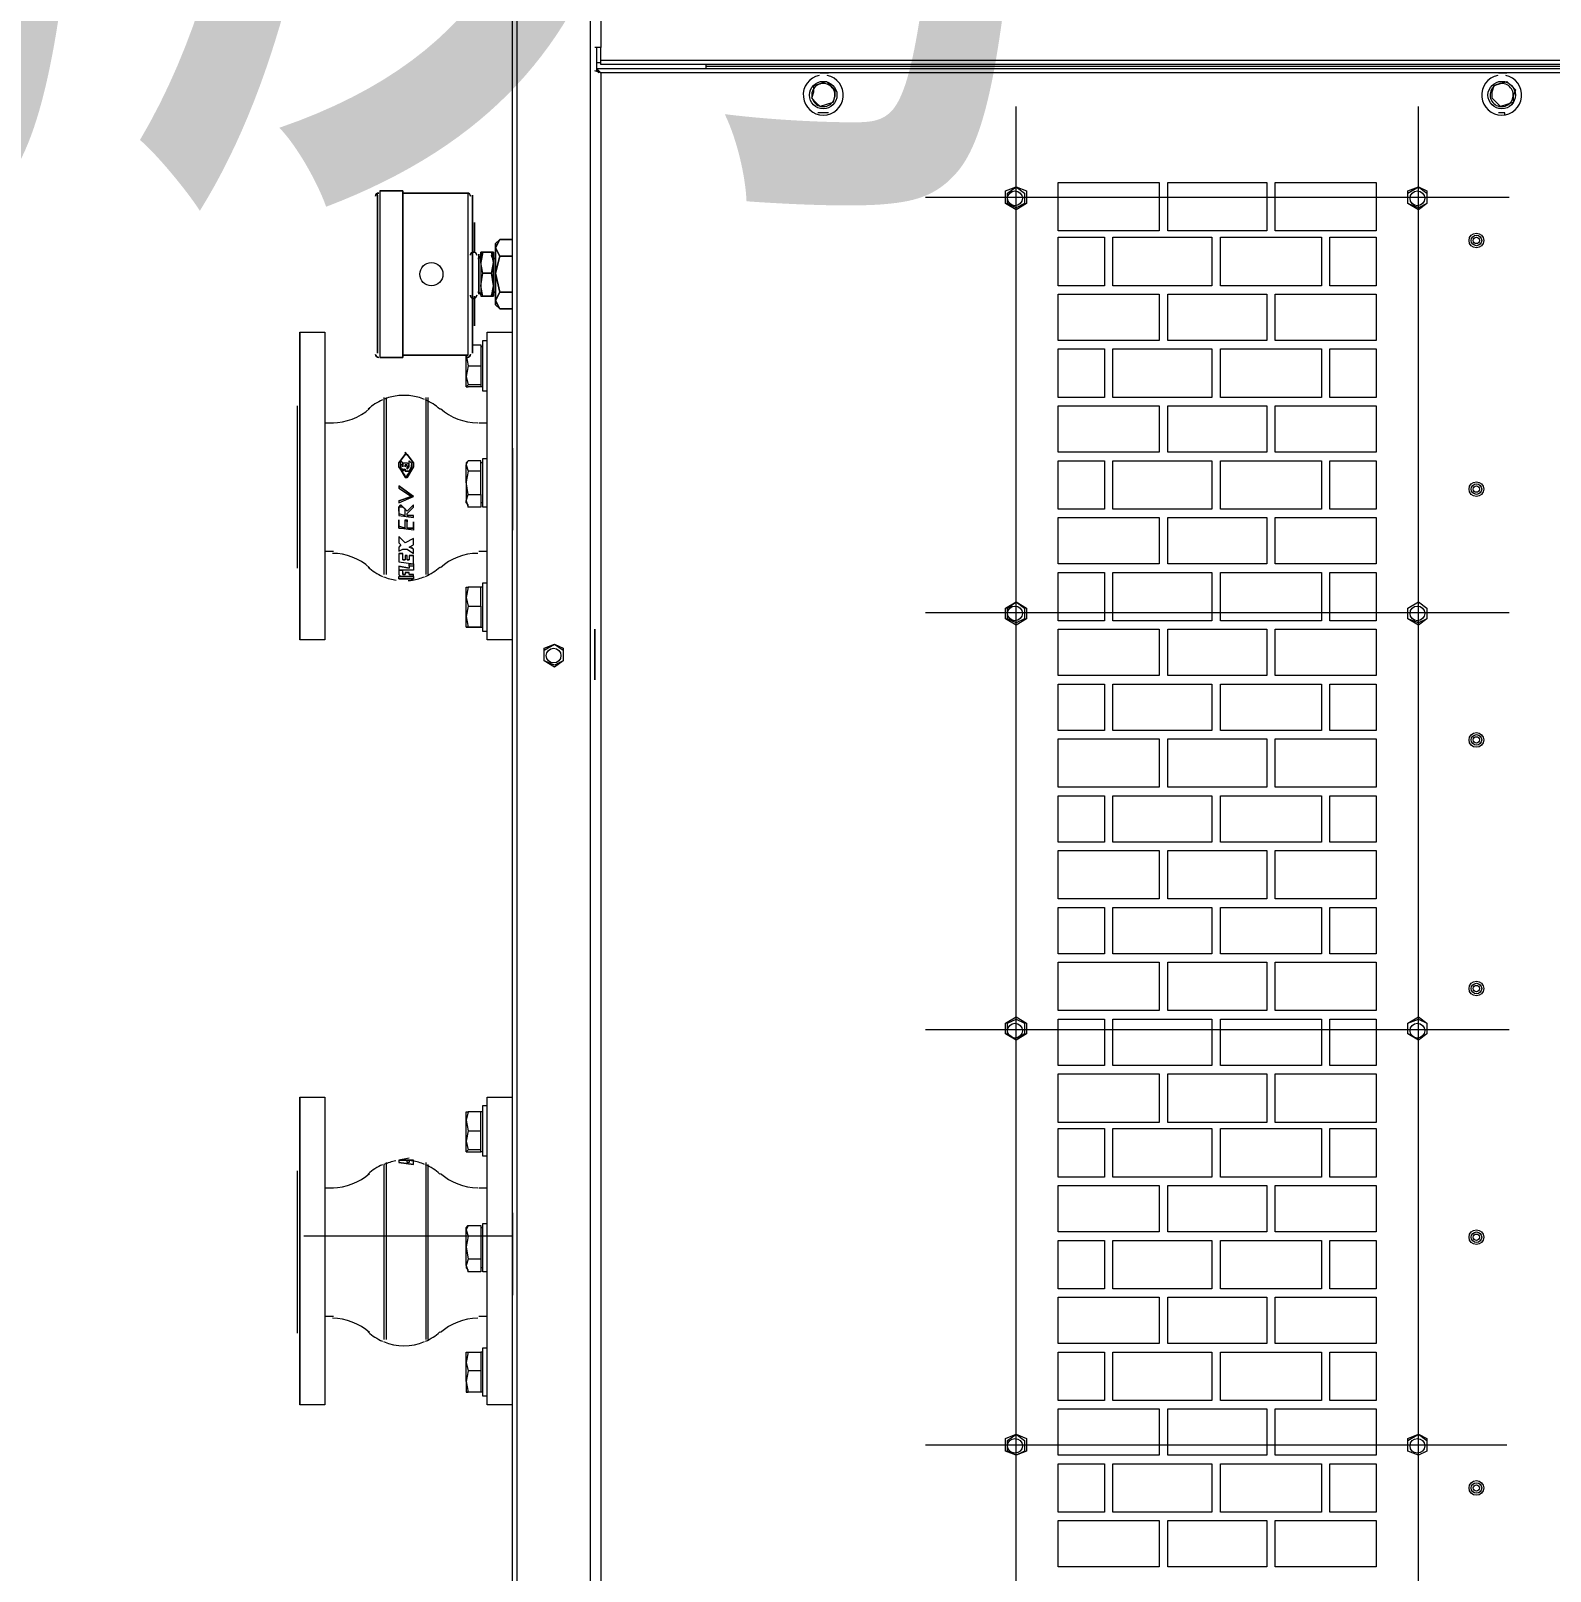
# Model space of a CAD drawing. Extents: x -3450 to 27857, y -1288 to 11880.
# Drawn here: x 25641 to 25732.4, y 801.9 to 894.5 of the extents above; entities that cross this region are included whole.
import ezdxf

# ---------------------------------------------------------------- set-up
doc = ezdxf.new("R2010")
doc.units = 0
doc.layers.add('188K-SM-03-F20-MECH-EQ-Y2257103$0$M-EQPM-AD', color=5, linetype='Continuous')
doc.layers.add('X-S-FAB-L20$0$1_l20平面圖_1_A-ZONE', color=8, linetype='Continuous')
doc.styles.add('X-S-FAB-L20$0$Standard', font='', dxfattribs={"width": 0.8})
doc.styles.get('X-S-FAB-L20$0$Standard').set_extended_font_data('Microsoft JhengHei')

# ---------------------------------------------------------------- blocks, each defined once
blk = doc.blocks.new('X-S-FAB-L20')
at = {"layer": 'X-S-FAB-L20$0$1_l20平面圖_1_A-ZONE', "color": 59, "linetype": 'Continuous', "lineweight": 0, "insert": (25579.642, 950.622), "char_height": 60, "attachment_point": 2, "style": 'X-S-FAB-L20$0$Standard'}
blk.add_mtext('\\A1;{\\pqc;\\pt0;\\fMicrosoft JhengHei|b0|i0|c136|p34;空調機房}', dxfattribs=at)
blk = doc.blocks.new('188K-SM-03-F20-MECH-EQ-Y2257103$0$A$C9ea2c5c3')
at = {"lineweight": 13}
for points in [[(1231.84, 1703.67), (1231.84, 50.67), (1231.84, 48.13), (1230.58, 48.13), (1231.84, 50.67), (1231.84, 46.87), (1229.31, 46.87), (1184.98, 46.87), (1182.44, 48.13), (1182.44, 50.67), (1181.18, 50.67), (1178.64, 50.67), (1178.64, 46.87), (1181.18, 48.13)], [(1229.31, 46.87), (1229.31, 1706.2)], [(1184.98, 1665.67), (1184.98, 88.67)], [(687.18, 1556.73), (687.18, 291.33)], [(929.11, 1556.73), (929.11, 300.2)], [(687.18, 1056.4), (687.18, 947.47)], [(929.11, 1056.4), (929.11, 947.47)], [(880.98, 1001.93), (633.98, 1001.93)], [(983.58, 1001.93), (874.64, 1001.93)], [(1231.84, 977.87), (1247.04, 977.87), (1247.04, 792.93), (1231.84, 792.93)], [(1247.04, 972.8), (1249.58, 972.8), (1249.58, 943.67), (1247.04, 943.67)], [(1359.78, 977.87), (1359.78, 977.87)], [(1249.58, 970.27), (1250.84, 970.27), (1258.44, 970.27)], [(1250.84, 970.27), (1258.44, 970.27)], [(1250.84, 963.93), (1250.84, 970.27)], [(1250.84, 970.27), (1250.84, 970.27)], [(1250.84, 957.6), (1250.84, 963.93)], [(1259.71, 963.93), (1258.44, 970.27)], [(1258.44, 970.27), (1259.71, 970.27)], [(1259.71, 970.27), (1258.44, 970.27)], [(1259.71, 963.93), (1259.71, 970.27)], [(1259.71, 970.27), (1259.71, 970.27)], [(1259.71, 970.27), (1259.71, 970.27)], [(1250.84, 957.6), (1258.44, 957.6)], [(1258.44, 946.2), (1250.84, 946.2), (1250.84, 952.53), (1250.84, 957.6)], [(1249.58, 946.2), (1250.84, 946.2)], [(1259.71, 946.2), (1259.71, 946.2)], [(1282.51, 938.6), (1282.51, 833.47)], [(1283.78, 938.6), (1283.78, 832.2)], [(1283.78, 938.6), (1283.78, 938.6)], [(1307.84, 832.2), (1307.84, 938.6)], [(1307.84, 938.6), (1307.84, 938.6)], [(1359.78, 936.07), (1359.78, 936.07)], [(1359.78, 934.8), (1359.78, 934.8)], [(1359.78, 934.8), (1359.78, 934.8)], [(1361.04, 934.8), (1361.04, 837.27)], [(1252.11, 924.67), (1247.04, 924.67)], [(1344.58, 924.67), (1339.51, 924.67)], [(1231.84, 862.6), (1231.84, 912)], [(1231.84, 912), (1231.84, 912)], [(1247.04, 898.07), (1249.58, 898.07), (1249.58, 868.93), (1247.04, 868.93)], [(1249.58, 895.53), (1250.84, 895.53)], [(1250.84, 890.47), (1250.84, 894.27), (1250.84, 898.07), (1258.44, 898.07)], [(1250.84, 876.53), (1250.84, 882.87), (1250.84, 890.47), (1258.44, 890.47)], [(1259.71, 894.27), (1258.44, 898.07)], [(1258.44, 898.07), (1258.44, 896.8)], [(1259.71, 895.53), (1258.44, 896.8)], [(1259.71, 894.27), (1259.71, 895.53)], [(1231.84, 876.53), (1357.24, 876.53)], [(1249.58, 871.47), (1250.84, 871.47)], [(1258.44, 870.2), (1250.84, 870.2), (1250.84, 872.73), (1250.84, 876.53), (1258.44, 876.53)], [(1231.84, 862.6), (1231.84, 862.6)], [(1252.11, 847.4), (1247.04, 847.4)], [(1344.58, 847.4), (1339.51, 847.4)], [(1283.78, 833.47), (1283.78, 833.47)], [(1291.38, 833.47), (1291.38, 830.93), (1300.24, 830.93), (1300.24, 832.2), (1291.38, 833.47), (1300.24, 832.2)], [(1291.38, 833.47), (1291.38, 833.47)], [(1307.84, 833.47), (1307.84, 833.47)], [(1359.78, 837.27), (1359.78, 837.27)], [(1359.78, 837.27), (1359.78, 837.27)], [(1359.78, 836), (1359.78, 836)], [(1247.04, 828.4), (1249.58, 828.4), (1249.58, 798), (1247.04, 798)], [(1249.58, 825.87), (1250.84, 825.87)], [(1259.71, 825.87), (1258.44, 825.87), (1250.84, 825.87), (1250.84, 824.6), (1250.84, 819.53), (1250.84, 813.2)], [(1250.84, 825.87), (1250.84, 825.87)], [(1250.84, 824.6), (1258.44, 824.6)], [(1259.71, 825.87), (1259.71, 825.87)], [(1259.71, 825.87), (1259.71, 825.87)], [(1293.91, 829.67), (1300.24, 830.93), (1297.71, 830.93), (1293.91, 830.93), (1291.38, 830.93)], [(1291.38, 830.93), (1291.38, 830.93)], [(1291.38, 830.93), (1291.38, 830.93)], [(1293.91, 830.93), (1293.91, 832.2), (1295.18, 832.2), (1295.18, 830.93), (1296.44, 830.93), (1297.71, 830.93)], [(1293.91, 829.67), (1293.91, 829.67)], [(1293.91, 829.67), (1293.91, 829.67)], [(1296.44, 830.93), (1296.44, 830.93)], [(1297.71, 830.93), (1297.71, 830.93)], [(1300.24, 832.2), (1300.24, 832.2)], [(1300.24, 830.93), (1300.24, 830.93)], [(687.18, 806.87), (687.18, 696.67)], [(929.11, 806.87), (929.11, 696.67)], [(1258.44, 813.2), (1250.84, 813.2), (1250.84, 806.87), (1250.84, 801.8), (1258.44, 801.8)], [(1249.58, 801.8), (1250.84, 801.8)], [(1259.71, 801.8), (1259.71, 801.8)], [(1359.78, 792.93), (1359.78, 792.93)], [(882.24, 752.4), (632.71, 752.4)], [(983.58, 752.4), (873.38, 752.4)], [(687.18, 557.33), (687.18, 447.13)], [(929.11, 557.33), (929.11, 447.13)], [(1182.44, 542.13), (1182.44, 542.13)], [(1182.44, 511.73), (1182.44, 511.73)], [(1231.84, 518.07), (1247.04, 518.07), (1247.04, 333.13), (1231.84, 333.13)], [(1247.04, 513), (1249.58, 513), (1249.58, 483.87), (1247.04, 483.87)], [(1250.84, 497.8), (1250.84, 504.13), (1250.84, 510.47), (1249.58, 510.47)], [(1259.71, 510.47), (1258.44, 510.47), (1250.84, 510.47), (1258.44, 510.47)], [(1250.84, 510.47), (1250.84, 510.47)], [(1250.84, 510.47), (1250.84, 510.47)], [(1259.71, 510.47), (1259.71, 510.47)], [(1259.71, 510.47), (1259.71, 510.47)], [(1359.78, 518.07), (1359.78, 518.07)], [(878.44, 501.6), (632.71, 501.6)], [(983.58, 501.6), (873.38, 501.6)], [(1258.44, 497.8), (1250.84, 497.8), (1250.84, 492.73), (1250.84, 486.4), (1258.44, 486.4)], [(1249.58, 486.4), (1250.84, 486.4)], [(1259.71, 486.4), (1259.71, 486.4)], [(1282.51, 478.8), (1282.51, 372.4)], [(1283.78, 478.8), (1283.78, 372.4)], [(1283.78, 478.8), (1283.78, 478.8)], [(1291.38, 480.07), (1291.38, 481.33), (1293.91, 481.33), (1291.38, 481.33), (1293.91, 481.33), (1291.38, 481.33), (1295.18, 481.33), (1298.98, 481.33), (1300.24, 481.33), (1300.24, 480.07)], [(1291.38, 481.33), (1291.38, 481.33)], [(1291.38, 481.33), (1291.38, 481.33)], [(1291.38, 481.33), (1291.38, 481.33)], [(1291.38, 481.33), (1291.38, 481.33)], [(1291.38, 473.73), (1291.38, 476.27), (1300.24, 476.27), (1300.24, 478.8), (1298.98, 480.07), (1291.38, 480.07), (1300.24, 480.07), (1291.38, 480.07), (1291.38, 478.8), (1293.91, 478.8), (1291.38, 478.8)], [(1291.38, 480.07), (1291.38, 480.07)], [(1291.38, 478.8), (1291.38, 478.8)], [(1300.24, 466.13), (1300.24, 471.2), (1291.38, 472.47), (1291.38, 473.73), (1293.91, 473.73), (1293.91, 475), (1300.24, 473.73), (1293.91, 475)], [(1293.91, 473.73), (1293.91, 472.47), (1291.38, 472.47), (1291.38, 467.4), (1293.91, 467.4), (1291.38, 467.4)], [(1293.91, 481.33), (1293.91, 481.33)], [(1293.91, 481.33), (1293.91, 481.33)], [(1300.24, 481.33), (1293.91, 481.33)], [(1293.91, 481.33), (1293.91, 481.33)], [(1293.91, 478.8), (1293.91, 477.53), (1296.44, 477.53), (1296.44, 478.8), (1297.71, 478.8), (1296.44, 478.8)], [(1296.44, 477.53), (1293.91, 477.53)], [(1293.91, 477.53), (1293.91, 477.53)], [(1296.44, 481.33), (1296.44, 481.33)], [(1296.44, 481.33), (1296.44, 481.33)], [(1297.71, 481.33), (1296.44, 481.33)], [(1296.44, 477.53), (1296.44, 477.53)], [(1297.71, 481.33), (1297.71, 481.33)], [(1297.71, 481.33), (1297.71, 481.33)], [(1297.71, 477.53), (1297.71, 478.8), (1297.71, 476.27), (1300.24, 476.27), (1297.71, 476.27)], [(1297.71, 478.8), (1297.71, 478.8)], [(1297.71, 478.8), (1297.71, 478.8)], [(1297.71, 476.27), (1297.71, 476.27)], [(1300.24, 481.33), (1300.24, 481.33)], [(1300.24, 481.33), (1300.24, 481.33)], [(1300.24, 480.07), (1300.24, 480.07)], [(1300.24, 478.8), (1300.24, 478.8)], [(1300.24, 478.8), (1300.24, 478.8)], [(1300.24, 476.27), (1300.24, 476.27)], [(1300.24, 473.73), (1300.24, 476.27)], [(1300.24, 473.73), (1300.24, 473.73)], [(1307.84, 372.4), (1307.84, 478.8)], [(1307.84, 478.8), (1307.84, 478.8)], [(1309.11, 372.4), (1309.11, 478.8)], [(1359.78, 476.27), (1359.78, 476.27)], [(1359.78, 475), (1359.78, 475)], [(1359.78, 475), (1359.78, 475)], [(1361.04, 475), (1361.04, 377.47)], [(1252.11, 464.87), (1247.04, 464.87)], [(1291.38, 467.4), (1291.38, 467.4)], [(1291.38, 463.6), (1292.64, 462.33)], [(1291.38, 463.6), (1291.38, 463.6)], [(1293.91, 467.4), (1293.91, 469.93), (1295.18, 469.93), (1295.18, 467.4), (1296.44, 467.4), (1295.18, 467.4)], [(1295.18, 469.93), (1293.91, 469.93)], [(1293.91, 467.4), (1293.91, 467.4)], [(1295.18, 467.4), (1295.18, 467.4)], [(1296.44, 467.4), (1296.44, 469.93), (1297.71, 469.93), (1297.71, 466.13), (1300.24, 466.13), (1297.71, 466.13)], [(1297.71, 469.93), (1296.44, 469.93)], [(1296.44, 467.4), (1296.44, 467.4)], [(1297.71, 466.13), (1297.71, 466.13)], [(1300.24, 466.13), (1300.24, 466.13)], [(1344.58, 464.87), (1339.51, 464.87)], [(1291.38, 457.27), (1296.44, 459.8), (1300.24, 456)], [(1291.38, 457.27), (1291.38, 457.27)], [(1296.44, 459.8), (1296.44, 459.8)], [(1298.98, 461.07), (1300.24, 462.33)], [(1300.24, 462.33), (1300.24, 462.33)], [(1300.24, 456), (1300.24, 456)], [(1231.84, 452.2), (1231.84, 452.2)], [(1291.38, 450.93), (1291.38, 447.13), (1291.38, 452.2), (1300.24, 450.93), (1300.24, 445.87), (1300.24, 450.93), (1296.44, 450.93), (1300.24, 449.67)], [(1295.18, 450.93), (1291.38, 450.93), (1295.18, 450.93), (1295.18, 447.13)], [(1291.38, 447.13), (1291.38, 447.13)], [(1291.38, 447.13), (1291.38, 447.13)], [(1291.38, 447.13), (1291.38, 447.13)], [(1296.44, 450.93), (1296.44, 445.87), (1295.18, 445.87), (1295.18, 447.13), (1296.44, 445.87)], [(1296.44, 445.87), (1296.44, 445.87)], [(1300.24, 445.87), (1300.24, 445.87)], [(1300.24, 445.87), (1300.24, 445.87)], [(1300.24, 445.87), (1300.24, 445.87)], [(1300.24, 445.87), (1300.24, 445.87)], [(1247.04, 438.27), (1249.58, 438.27), (1249.58, 409.13), (1247.04, 409.13)], [(1249.58, 435.73), (1250.84, 435.73)], [(1258.44, 430.67), (1250.84, 430.67), (1250.84, 434.47), (1250.84, 438.27), (1258.44, 438.27)], [(1291.38, 443.33), (1291.38, 443.33)], [(1295.18, 443.33), (1291.38, 443.33)], [(1300.24, 440.8), (1300.24, 442.07), (1296.44, 443.33), (1296.44, 442.07), (1296.44, 439.53), (1297.71, 438.27), (1298.98, 438.27), (1300.24, 438.27), (1300.24, 440.8), (1300.24, 439.53), (1300.24, 438.27), (1298.98, 437), (1296.44, 439.53), (1295.18, 440.8), (1291.38, 437)], [(1291.38, 437), (1291.38, 437)], [(1300.24, 434.47), (1300.24, 435.73), (1291.38, 431.93), (1300.24, 425.6), (1291.38, 431.93)], [(1295.18, 440.8), (1295.18, 440.8)], [(1300.24, 442.07), (1296.44, 443.33)], [(1298.98, 437), (1298.98, 437)], [(1300.24, 440.8), (1300.24, 440.8)], [(1250.84, 430.67), (1250.84, 423.07), (1250.84, 416.73), (1250.84, 412.93), (1250.84, 410.4), (1258.44, 410.4)], [(1291.38, 431.93), (1291.38, 431.93)], [(1291.38, 431.93), (1291.38, 431.93)], [(1300.24, 425.6), (1300.24, 426.87), (1292.64, 431.93)], [(1300.24, 434.47), (1300.24, 434.47)], [(1250.84, 416.73), (1258.44, 416.73)], [(1297.71, 415.47), (1296.44, 415.47), (1296.44, 416.73), (1293.91, 416.73), (1292.64, 414.2), (1292.64, 412.93)], [(1297.71, 412.93), (1298.98, 412.93), (1298.98, 411.67), (1298.98, 410.4), (1297.71, 411.67), (1297.71, 412.93), (1297.71, 411.67), (1296.44, 411.67), (1295.18, 411.67), (1293.91, 412.93), (1295.18, 414.2), (1295.18, 415.47), (1293.91, 414.2), (1293.91, 412.93), (1293.91, 411.67), (1293.91, 410.4), (1292.64, 411.67), (1292.64, 412.93), (1292.64, 414.2), (1293.91, 416.73), (1296.44, 416.73), (1296.44, 415.47), (1297.71, 416.73), (1297.71, 415.47), (1298.98, 415.47), (1297.71, 416.73)], [(1295.18, 419.27), (1295.18, 419.27)], [(1296.44, 420.53), (1296.44, 420.53)], [(1296.44, 420.53), (1296.44, 420.53)], [(1296.44, 419.27), (1296.44, 419.27)], [(1296.44, 416.73), (1296.44, 416.73)], [(1249.58, 411.67), (1250.84, 411.67)], [(1291.38, 412.93), (1291.38, 412.93)], [(1291.38, 411.67), (1291.38, 411.67)], [(1292.64, 412.93), (1292.64, 412.93)], [(1295.18, 415.47), (1295.18, 414.2), (1293.91, 412.93), (1293.91, 411.67), (1293.91, 410.4)], [(1293.91, 412.93), (1293.91, 412.93)], [(1293.91, 412.93), (1293.91, 412.93)], [(1293.91, 412.93), (1293.91, 412.93)], [(1293.91, 411.67), (1293.91, 411.67)], [(1293.91, 410.4), (1293.91, 410.4)], [(1295.18, 415.47), (1295.18, 415.47)], [(1295.18, 414.2), (1295.18, 414.2)], [(1295.18, 412.93), (1295.18, 412.93)], [(1295.18, 412.93), (1295.18, 412.93)], [(1295.18, 412.93), (1296.44, 412.93)], [(1295.18, 411.67), (1295.18, 411.67)], [(1296.44, 415.47), (1296.44, 415.47)], [(1296.44, 414.2), (1296.44, 414.2)], [(1296.44, 412.93), (1296.44, 412.93)], [(1296.44, 412.93), (1296.44, 412.93)], [(1296.44, 411.67), (1296.44, 411.67)], [(1297.71, 414.2), (1297.71, 414.2)], [(1297.71, 411.67), (1297.71, 412.93), (1297.71, 414.2), (1297.71, 412.93), (1297.71, 414.2)], [(1297.71, 414.2), (1297.71, 414.2)], [(1297.71, 412.93), (1297.71, 412.93)], [(1297.71, 412.93), (1297.71, 412.93)], [(1297.71, 412.93), (1297.71, 412.93)], [(1297.71, 411.67), (1297.71, 411.67)], [(1298.98, 415.47), (1298.98, 415.47)], [(1298.98, 412.93), (1298.98, 412.93)], [(1298.98, 412.93), (1298.98, 412.93)], [(1298.98, 411.67), (1298.98, 411.67)], [(1300.24, 412.93), (1300.24, 412.93)], [(1300.24, 411.67), (1300.24, 411.67)], [(1231.84, 402.8), (1231.84, 402.8)], [(1295.18, 406.6), (1295.18, 406.6)], [(1295.18, 406.6), (1295.18, 406.6)], [(1296.44, 406.6), (1296.44, 406.6)], [(1296.44, 406.6), (1296.44, 406.6)], [(1252.11, 387.6), (1247.04, 387.6)], [(1344.58, 387.6), (1339.51, 387.6)], [(1283.78, 372.4), (1283.78, 372.4)], [(1307.84, 372.4), (1307.84, 372.4)], [(1359.78, 377.47), (1359.78, 377.47)], [(1359.78, 377.47), (1359.78, 377.47)], [(1359.78, 376.2), (1359.78, 376.2)], [(1247.04, 368.6), (1249.58, 368.6), (1249.58, 338.2), (1247.04, 338.2)], [(1249.58, 366.07), (1250.84, 366.07)], [(1250.84, 366.07), (1258.44, 366.07)], [(1250.84, 366.07), (1250.84, 366.07)], [(1250.84, 364.8), (1250.84, 366.07)], [(1258.44, 353.4), (1250.84, 353.4), (1250.84, 359.73), (1250.84, 364.8), (1258.44, 364.8)], [(1259.71, 366.07), (1258.44, 366.07)], [(1259.71, 366.07), (1259.71, 366.07)], [(1255.91, 340.73), (1250.84, 340.73), (1250.84, 347.07), (1250.84, 353.4)], [(1258.44, 347.07), (1258.44, 249.53)], [(1259.71, 347.07), (1259.71, 347.07)], [(1311.64, 248.27), (1311.64, 348.33)], [(1312.91, 345.8), (1312.91, 297.67), (1312.91, 249.53)], [(1312.91, 345.8), (1312.91, 345.8)], [(1312.91, 345.8), (1312.91, 345.8)], [(1249.58, 342), (1250.84, 342)], [(1254.64, 329.33), (1254.64, 329.33)], [(1254.64, 329.33), (1254.64, 329.33)], [(1359.78, 333.13), (1359.78, 333.13)], [(687.18, 307.8), (687.18, 197.6)], [(929.11, 307.8), (929.11, 197.6)], [(1255.91, 310.33), (1255.91, 310.33)], [(1255.91, 310.33), (1255.91, 310.33)], [(1312.91, 297.67), (1312.91, 297.67)], [(1255.91, 286.27), (1255.91, 286.27)], [(1255.91, 286.27), (1255.91, 286.27)], [(1254.64, 267.27), (1254.64, 267.27)], [(1254.64, 267.27), (1254.64, 267.27)], [(882.24, 252.07), (632.71, 252.07)], [(983.58, 252.07), (873.38, 252.07)], [(1312.91, 250.8), (1312.91, 250.8)], [(1312.91, 250.8), (1312.91, 250.8)], [(635.24, 202.67), (635.24, 201.4), (639.04, 201.4)], [(1041.84, 201.4), (1048.18, 201.4)], [(499.71, 176.07), (498.44, 176.07), (502.24, 177.33), (499.71, 176.07), (500.98, 176.07), (502.24, 177.33), (500.98, 174.8), (1181.18, 174.8)], [(1179.91, 177.33), (1181.18, 176.07), (1181.18, 174.8), (1178.64, 177.33), (1181.18, 176.07), (1181.18, 171), (1178.64, 171)], [(1178.64, 177.33), (1181.18, 176.07), (1178.64, 177.33), (1182.44, 176.07)], [(1181.18, 176.07), (1181.18, 176.07)], [(1181.18, 176.07), (1181.18, 176.07)], [(-186.82, 162.13), (-184.29, 162.13), (-184.29, 169.73), (-184.29, 172.27), (1178.64, 172.27), (1178.64, 169.73), (1178.64, 162.13), (1182.44, 162.13)], [(1178.64, 169.73), (-184.29, 169.73)], [(-119.69, 173.53), (1115.31, 173.53)], [(1115.31, 174.8), (1115.31, 173.53), (1115.31, 172.27)], [(1181.18, 171), (1181.18, 162.13)], [(-184.29, 162.13), (-184.29, 50.67), (1178.64, 50.67), (1178.64, 162.13)]]:
    blk.add_lwpolyline(points, dxfattribs=at)
for points in [[(502.24, 177.33), (633.98, 177.33), (639.04, 177.33), (1041.84, 177.33), (1046.91, 177.33), (1178.64, 177.33), (1178.64, 1577), (1046.91, 1577), (1041.84, 1577), (639.04, 1577), (633.98, 1577), (502.24, 1577)], [(773.31, 1047.53), (712.51, 1047.53), (712.51, 1075.4), (773.31, 1075.4)], [(837.91, 1047.53), (778.38, 1047.53), (778.38, 1075.4), (837.91, 1075.4)], [(903.78, 1047.53), (842.98, 1047.53), (842.98, 1075.4), (903.78, 1075.4)], [(740.38, 1013.33), (712.51, 1013.33), (712.51, 1042.47), (740.38, 1042.47)], [(806.24, 1013.33), (745.44, 1013.33), (745.44, 1042.47), (806.24, 1042.47)], [(870.84, 1013.33), (811.31, 1013.33), (811.31, 1042.47), (870.84, 1042.47)], [(903.78, 1013.33), (875.91, 1013.33), (875.91, 1042.47), (903.78, 1042.47)], [(682.11, 1005.73), (687.18, 1008.27), (693.51, 1005.73), (693.51, 998.13), (687.18, 995.6), (682.11, 998.13)], [(687.18, 995.6), (682.11, 999.4), (682.11, 1005.73), (687.18, 1008.27), (693.51, 1005.73), (693.51, 999.4)], [(773.31, 980.4), (712.51, 980.4), (712.51, 1008.27), (773.31, 1008.27)], [(837.91, 980.4), (778.38, 980.4), (778.38, 1008.27), (837.91, 1008.27)], [(903.78, 980.4), (842.98, 980.4), (842.98, 1008.27), (903.78, 1008.27)], [(922.78, 1005.73), (929.11, 1008.27), (935.44, 1005.73), (935.44, 998.13), (929.11, 995.6), (922.78, 998.13)], [(929.11, 995.6), (924.04, 999.4), (924.04, 1005.73), (929.11, 1008.27), (934.18, 1005.73), (934.18, 999.4)], [(740.38, 946.2), (712.51, 946.2), (712.51, 975.33), (740.38, 975.33)], [(806.24, 946.2), (745.44, 946.2), (745.44, 975.33), (806.24, 975.33)], [(870.84, 946.2), (811.31, 946.2), (811.31, 975.33), (870.84, 975.33)], [(903.78, 946.2), (875.91, 946.2), (875.91, 975.33), (903.78, 975.33)], [(1359.78, 792.93), (1344.58, 792.93), (1344.58, 977.87), (1359.78, 977.87)], [(1359.78, 977.87), (1359.78, 792.93), (1359.78, 936.07)], [(1259.71, 963.93), (1259.71, 952.53), (1258.44, 957.6)], [(1259.71, 952.53), (1259.71, 946.2), (1258.44, 946.2)], [(773.31, 913.27), (712.51, 913.27), (712.51, 941.13), (773.31, 941.13)], [(837.91, 913.27), (778.38, 913.27), (778.38, 941.13), (837.91, 941.13)], [(903.78, 913.27), (842.98, 913.27), (842.98, 941.13), (903.78, 941.13)], [(740.38, 879.07), (712.51, 879.07), (712.51, 908.2), (740.38, 908.2)], [(806.24, 879.07), (745.44, 879.07), (745.44, 908.2), (806.24, 908.2)], [(870.84, 879.07), (811.31, 879.07), (811.31, 908.2), (870.84, 908.2)], [(903.78, 879.07), (875.91, 879.07), (875.91, 908.2), (903.78, 908.2)], [(1259.71, 894.27), (1259.71, 882.87), (1258.44, 890.47)], [(1259.71, 882.87), (1259.71, 872.73), (1258.44, 876.53)], [(773.31, 846.13), (712.51, 846.13), (712.51, 874), (773.31, 874)], [(837.91, 846.13), (778.38, 846.13), (778.38, 874), (837.91, 874)], [(903.78, 846.13), (842.98, 846.13), (842.98, 874), (903.78, 874)], [(1258.44, 870.2), (1259.71, 872.73), (1259.71, 871.47)], [(740.38, 811.93), (712.51, 811.93), (712.51, 841.07), (740.38, 841.07)], [(806.24, 811.93), (745.44, 811.93), (745.44, 841.07), (806.24, 841.07)], [(870.84, 811.93), (811.31, 811.93), (811.31, 841.07), (870.84, 841.07)], [(903.78, 811.93), (875.91, 811.93), (875.91, 841.07), (903.78, 841.07)], [(1259.71, 825.87), (1259.71, 819.53), (1258.44, 824.6)], [(1259.71, 819.53), (1259.71, 806.87), (1258.44, 813.2)], [(773.31, 779), (712.51, 779), (712.51, 808.13), (773.31, 808.13)], [(837.91, 779), (778.38, 779), (778.38, 808.13), (837.91, 808.13)], [(903.78, 779), (842.98, 779), (842.98, 808.13), (903.78, 808.13)], [(1259.71, 806.87), (1259.71, 801.8), (1258.44, 801.8)], [(740.38, 746.07), (712.51, 746.07), (712.51, 773.93), (740.38, 773.93)], [(806.24, 746.07), (745.44, 746.07), (745.44, 773.93), (806.24, 773.93)], [(870.84, 746.07), (811.31, 746.07), (811.31, 773.93), (870.84, 773.93)], [(903.78, 746.07), (875.91, 746.07), (875.91, 773.93), (903.78, 773.93)], [(682.11, 754.93), (687.18, 758.73), (693.51, 754.93), (693.51, 748.6), (687.18, 744.8), (682.11, 748.6)], [(687.18, 746.07), (682.11, 748.6), (682.11, 754.93), (687.18, 758.73), (693.51, 754.93), (693.51, 748.6)], [(922.78, 754.93), (929.11, 758.73), (935.44, 754.93), (935.44, 748.6), (929.11, 744.8), (922.78, 748.6)], [(929.11, 746.07), (924.04, 748.6), (924.04, 754.93), (929.11, 758.73), (934.18, 754.93), (934.18, 748.6)], [(773.31, 711.87), (712.51, 711.87), (712.51, 741), (773.31, 741)], [(837.91, 711.87), (778.38, 711.87), (778.38, 741), (837.91, 741)], [(903.78, 711.87), (842.98, 711.87), (842.98, 741), (903.78, 741)], [(740.38, 678.93), (712.51, 678.93), (712.51, 706.8), (740.38, 706.8)], [(806.24, 678.93), (745.44, 678.93), (745.44, 706.8), (806.24, 706.8)], [(870.84, 678.93), (811.31, 678.93), (811.31, 706.8), (870.84, 706.8)], [(903.78, 678.93), (875.91, 678.93), (875.91, 706.8), (903.78, 706.8)], [(773.31, 644.73), (712.51, 644.73), (712.51, 673.87), (773.31, 673.87)], [(837.91, 644.73), (778.38, 644.73), (778.38, 673.87), (837.91, 673.87)], [(903.78, 644.73), (842.98, 644.73), (842.98, 673.87), (903.78, 673.87)], [(740.38, 611.8), (712.51, 611.8), (712.51, 639.67), (740.38, 639.67)], [(806.24, 611.8), (745.44, 611.8), (745.44, 639.67), (806.24, 639.67)], [(870.84, 611.8), (811.31, 611.8), (811.31, 639.67), (870.84, 639.67)], [(903.78, 611.8), (875.91, 611.8), (875.91, 639.67), (903.78, 639.67)], [(773.31, 577.6), (712.51, 577.6), (712.51, 606.73), (773.31, 606.73)], [(837.91, 577.6), (778.38, 577.6), (778.38, 606.73), (837.91, 606.73)], [(903.78, 577.6), (842.98, 577.6), (842.98, 606.73), (903.78, 606.73)], [(740.38, 544.67), (712.51, 544.67), (712.51, 572.53), (740.38, 572.53)], [(806.24, 544.67), (745.44, 544.67), (745.44, 572.53), (806.24, 572.53)], [(870.84, 544.67), (811.31, 544.67), (811.31, 572.53), (870.84, 572.53)], [(903.78, 544.67), (875.91, 544.67), (875.91, 572.53), (903.78, 572.53)], [(773.31, 511.73), (712.51, 511.73), (712.51, 539.6), (773.31, 539.6)], [(837.91, 511.73), (778.38, 511.73), (778.38, 539.6), (837.91, 539.6)], [(903.78, 511.73), (842.98, 511.73), (842.98, 539.6), (903.78, 539.6)], [(1182.44, 542.13), (1182.44, 511.73)], [(1212.84, 523.13), (1206.51, 520.6), (1201.44, 523.13), (1201.44, 530.73), (1206.51, 534.53), (1212.84, 530.73)], [(1206.51, 533.27), (1212.84, 530.73), (1212.84, 524.4), (1206.51, 520.6), (1201.44, 524.4), (1201.44, 530.73)], [(1259.71, 510.47), (1259.71, 504.13), (1258.44, 510.47)], [(1359.78, 333.13), (1344.58, 333.13), (1344.58, 518.07), (1359.78, 518.07)], [(1359.78, 518.07), (1359.78, 333.13), (1359.78, 476.27)], [(682.11, 505.4), (687.18, 509.2), (693.51, 505.4), (693.51, 499.07), (687.18, 495.27), (682.11, 499.07)], [(687.18, 495.27), (682.11, 499.07), (682.11, 505.4), (687.18, 507.93), (693.51, 505.4), (693.51, 499.07)], [(740.38, 477.53), (712.51, 477.53), (712.51, 506.67), (740.38, 506.67)], [(806.24, 477.53), (745.44, 477.53), (745.44, 506.67), (806.24, 506.67)], [(870.84, 477.53), (811.31, 477.53), (811.31, 506.67), (870.84, 506.67)], [(903.78, 477.53), (875.91, 477.53), (875.91, 506.67), (903.78, 506.67)], [(922.78, 505.4), (929.11, 509.2), (935.44, 505.4), (935.44, 499.07), (929.11, 495.27), (922.78, 499.07)], [(929.11, 495.27), (924.04, 499.07), (924.04, 505.4), (929.11, 507.93), (934.18, 505.4), (934.18, 499.07)], [(1259.71, 504.13), (1259.71, 492.73), (1258.44, 497.8)], [(1259.71, 492.73), (1259.71, 486.4), (1258.44, 486.4)], [(773.31, 444.6), (712.51, 444.6), (712.51, 472.47), (773.31, 472.47)], [(837.91, 444.6), (778.38, 444.6), (778.38, 472.47), (837.91, 472.47)], [(903.78, 444.6), (842.98, 444.6), (842.98, 472.47), (903.78, 472.47)], [(1296.44, 481.33), (1297.71, 481.33)], [(1298.98, 461.07), (1300.24, 462.33), (1300.24, 464.87), (1297.71, 463.6), (1296.44, 463.6), (1295.18, 463.6), (1291.38, 466.13), (1291.38, 463.6), (1293.91, 462.33), (1291.38, 461.07), (1291.38, 457.27), (1296.44, 459.8), (1300.24, 456), (1300.24, 459.8)], [(1231.84, 402.8), (1231.84, 452.2)], [(1300.24, 440.8), (1300.24, 443.33), (1291.38, 444.6), (1291.38, 443.33), (1295.18, 443.33), (1295.18, 442.07), (1291.38, 438.27), (1291.38, 437), (1295.18, 440.8), (1296.44, 439.53), (1298.98, 437), (1300.24, 438.27), (1300.24, 439.53)], [(740.38, 410.4), (712.51, 410.4), (712.51, 439.53), (740.38, 439.53)], [(806.24, 410.4), (745.44, 410.4), (745.44, 439.53), (806.24, 439.53)], [(870.84, 410.4), (811.31, 410.4), (811.31, 439.53), (870.84, 439.53)], [(903.78, 410.4), (875.91, 410.4), (875.91, 439.53), (903.78, 439.53)], [(1259.71, 434.47), (1258.44, 430.67), (1259.71, 423.07), (1259.71, 434.47), (1258.44, 438.27), (1258.44, 437), (1259.71, 435.73)], [(1292.64, 431.93), (1300.24, 434.47)], [(1259.71, 423.07), (1259.71, 412.93), (1258.44, 416.73)], [(1291.38, 414.2), (1295.18, 420.53), (1296.44, 420.53), (1295.18, 420.53), (1291.38, 414.2), (1291.38, 412.93), (1291.38, 411.67), (1295.18, 406.6), (1291.38, 411.67), (1291.38, 412.93)], [(1295.18, 419.27), (1291.38, 414.2), (1291.38, 412.93), (1291.38, 411.67), (1295.18, 406.6), (1296.44, 405.33), (1296.44, 406.6), (1295.18, 406.6), (1296.44, 406.6), (1300.24, 411.67), (1300.24, 412.93), (1300.24, 411.67), (1296.44, 406.6), (1300.24, 411.67), (1300.24, 412.93), (1300.24, 414.2), (1296.44, 420.53)], [(1300.24, 414.2), (1300.24, 412.93), (1300.24, 414.2), (1296.44, 420.53), (1296.44, 419.27)], [(1258.44, 410.4), (1259.71, 411.67), (1259.71, 412.93)], [(1296.44, 412.93), (1295.18, 412.93), (1296.44, 414.2)], [(1298.98, 414.2), (1298.98, 412.93), (1298.98, 414.2), (1298.98, 415.47)], [(773.31, 377.47), (712.51, 377.47), (712.51, 405.33), (773.31, 405.33)], [(837.91, 377.47), (778.38, 377.47), (778.38, 405.33), (837.91, 405.33)], [(903.78, 377.47), (842.98, 377.47), (842.98, 405.33), (903.78, 405.33)], [(740.38, 343.27), (712.51, 343.27), (712.51, 372.4), (740.38, 372.4)], [(806.24, 343.27), (745.44, 343.27), (745.44, 372.4), (806.24, 372.4)], [(870.84, 343.27), (811.31, 343.27), (811.31, 372.4), (870.84, 372.4)], [(903.78, 343.27), (875.91, 343.27), (875.91, 372.4), (903.78, 372.4)], [(1259.71, 366.07), (1259.71, 359.73), (1258.44, 364.8)], [(1259.71, 359.73), (1259.71, 347.07), (1258.44, 353.4)], [(1255.91, 345.8), (1255.91, 250.8)], [(1297.71, 347.07), (1258.44, 347.07)], [(1297.71, 248.27), (1311.64, 248.27), (1297.71, 248.27), (1297.71, 348.33), (1311.64, 348.33), (1297.71, 348.33)], [(1312.91, 345.8), (1312.91, 250.8)], [(773.31, 310.33), (712.51, 310.33), (712.51, 338.2), (773.31, 338.2)], [(837.91, 310.33), (778.38, 310.33), (778.38, 338.2), (837.91, 338.2)], [(903.78, 310.33), (842.98, 310.33), (842.98, 338.2), (903.78, 338.2)], [(1254.64, 311.6), (1254.64, 329.33)], [(1254.64, 311.6), (1254.64, 329.33)], [(1241.98, 314.13), (1241.98, 316.67), (1239.44, 319.2), (1241.98, 316.67), (1241.98, 314.13), (1239.44, 319.2), (1231.84, 319.2), (1239.44, 319.2), (1241.98, 314.13), (1239.44, 309.07), (1241.98, 314.13), (1241.98, 297.67), (1241.98, 282.47), (1239.44, 287.53), (1241.98, 297.67), (1239.44, 309.07), (1231.84, 309.07), (1239.44, 309.07), (1241.98, 297.67)], [(1249.58, 297.67), (1250.84, 291.33), (1249.58, 285), (1244.51, 285), (1243.24, 291.33), (1244.51, 297.67), (1243.24, 305.27), (1244.51, 311.6), (1243.24, 311.6), (1244.51, 311.6), (1243.24, 305.27), (1243.24, 311.6), (1243.24, 305.27), (1243.24, 291.33), (1243.24, 285), (1243.24, 291.33), (1243.24, 305.27), (1244.51, 297.67), (1249.58, 297.67), (1250.84, 291.33), (1250.84, 305.27), (1250.84, 311.6), (1249.58, 311.6), (1250.84, 305.27)], [(1244.51, 311.6), (1249.58, 311.6), (1250.84, 305.27), (1250.84, 311.6), (1249.58, 311.6)], [(1252.11, 310.33), (1252.11, 286.27)], [(1255.91, 310.33), (1255.91, 286.27)], [(740.38, 276.13), (712.51, 276.13), (712.51, 305.27), (740.38, 305.27)], [(806.24, 276.13), (745.44, 276.13), (745.44, 305.27), (806.24, 305.27)], [(870.84, 276.13), (811.31, 276.13), (811.31, 305.27), (870.84, 305.27)], [(903.78, 276.13), (875.91, 276.13), (875.91, 305.27), (903.78, 305.27)], [(1239.44, 287.53), (1231.84, 287.53), (1239.44, 287.53), (1241.98, 282.47), (1241.98, 297.67)], [(1250.84, 305.27), (1249.58, 297.67), (1244.51, 297.67), (1243.24, 291.33), (1244.51, 285), (1243.24, 285), (1244.51, 285), (1249.58, 285), (1250.84, 291.33)], [(1250.84, 291.33), (1250.84, 285), (1249.58, 285), (1250.84, 285)], [(1239.44, 277.4), (1231.84, 277.4), (1239.44, 277.4), (1241.98, 282.47), (1241.98, 279.93)], [(1239.44, 277.4), (1241.98, 279.93), (1241.98, 282.47)], [(1254.64, 267.27), (1254.64, 285)], [(1254.64, 267.27), (1254.64, 285)], [(773.31, 243.2), (712.51, 243.2), (712.51, 272.33), (773.31, 272.33)], [(837.91, 243.2), (778.38, 243.2), (778.38, 272.33), (837.91, 272.33)], [(903.78, 243.2), (842.98, 243.2), (842.98, 272.33), (903.78, 272.33)], [(682.11, 255.87), (687.18, 259.67), (693.51, 255.87), (693.51, 248.27), (687.18, 245.73), (682.11, 248.27)], [(922.78, 255.87), (929.11, 259.67), (935.44, 255.87), (935.44, 248.27), (929.11, 245.73), (922.78, 248.27)], [(687.18, 245.73), (682.11, 249.53), (682.11, 255.87), (687.18, 258.4), (693.51, 255.87), (693.51, 249.53)], [(929.11, 245.73), (924.04, 249.53), (924.04, 255.87), (929.11, 258.4), (934.18, 255.87), (934.18, 249.53)], [(1297.71, 249.53), (1258.44, 249.53)], [(637.78, 197.6), (640.31, 195.07), (642.84, 192.53), (642.84, 188.73), (641.58, 184.93), (637.78, 183.67), (633.98, 182.4), (631.44, 184.93), (628.91, 187.47), (630.18, 191.27), (630.18, 195.07), (633.98, 196.33)], [(1046.91, 197.6), (1049.44, 195.07), (1051.98, 192.53), (1050.71, 188.73), (1050.71, 184.93), (1046.91, 183.67), (1043.11, 182.4), (1040.58, 184.93), (1038.04, 187.47), (1038.04, 191.27), (1039.31, 195.07), (1043.11, 196.33)], [(633.98, 177.33), (639.04, 177.33)], [(1041.84, 177.33), (1046.91, 177.33)]]:
    blk.add_lwpolyline(points, close=True, dxfattribs=at)
for points in [[(1302.05, 831.32, 0.059794), (1309.11, 833.47), (1309.11, 938.6)], [(1284.69, 833.4, 0.058633), (1291.96, 831.34, 0.019927), (1294.56, 831.03)], [(1294.56, 482.5, 0.019927), (1291.96, 482.19, 0.058633), (1284.69, 480.13)]]:
    blk.add_lwpolyline(points, format="xyb", dxfattribs=at)
for points in [[(1259.08, 348.33, 0.414246), (1257.18, 346.43, -0.414246)], [(1314.17, 346.52, 0.400299), (1312.28, 348.33, -0.400299)], [(1242.67, 309.07, 0.405406), (1244.51, 310.97, -0.405406)], [(1250.84, 310.97, 0.405406), (1252.68, 309.07, -0.405406)], [(1257.18, 310.97, 1.000055), (1253.38, 310.97, -1.000055)], [(1244.51, 286.9, 0.405406), (1242.67, 288.8, -0.405406)], [(1252.68, 288.8, 0.405406), (1250.84, 286.9, -0.405406)], [(1253.38, 286.9, 1.000055), (1257.18, 286.9, -1.000055)], [(1257.18, 251.43, 0.414245), (1259.08, 249.53, -0.414245)], [(1312.28, 249.53, 0.400299), (1314.17, 251.34, -0.400299)], [(630.35, 192.17, 0.267925), (632.42, 185.51, 0.267899), (639.21, 183.98, 0.268041), (643.94, 189.1, 0.267925), (641.87, 195.75, 0.267899), (635.07, 197.28, 0.268041)], [(1038.21, 192.17, 0.267925), (1040.28, 185.51, 0.267899), (1047.08, 183.98, 0.268041), (1051.8, 189.1, 0.267925), (1049.73, 195.75, 0.267899), (1042.94, 197.28, 0.268041)]]:
    blk.add_lwpolyline(points, format="xyb", close=True, dxfattribs=at)
for centre, radius in [((652.34, 1027.9), 4.43), ((652.34, 1027.9), 3.17), ((652.34, 1027.9), 1.9), ((687.81, 1002.57), 4.43), ((687.81, 1002.57), 4.43), ((929.74, 1002.57), 4.43), ((929.74, 1002.57), 4.43), ((652.34, 877.17), 4.43), ((652.34, 877.17), 3.17), ((652.34, 877.17), 1.9), ((687.81, 753.03), 4.43), ((687.81, 753.03), 4.43), ((929.74, 753.03), 4.43), ((929.74, 753.03), 4.43), ((652.34, 727.7), 4.43), ((652.34, 727.7), 3.17), ((652.34, 727.7), 1.9), ((652.34, 578.23), 4.43), ((652.34, 578.23), 3.17), ((652.34, 578.23), 1.9), ((1207.14, 527.57), 4.43), ((1207.14, 527.57), 4.43), ((687.81, 502.23), 4.43), ((687.81, 502.23), 4.43), ((929.74, 502.23), 4.43), ((929.74, 502.23), 4.43), ((652.34, 427.5), 4.43), ((652.34, 427.5), 3.17), ((652.34, 427.5), 1.9), ((1280.61, 298.3), 6.97), ((1280.61, 298.3), 6.97), ((1280.61, 298.3), 6.97), ((652.34, 278.03), 4.43), ((652.34, 278.03), 3.17), ((652.34, 278.03), 1.9), ((687.81, 252.7), 4.43), ((687.81, 252.7), 4.43), ((929.74, 252.7), 4.43), ((929.74, 252.7), 4.43), ((637.14, 190.63), 8.23), ((1045.01, 190.63), 8.23)]:
    blk.add_circle(centre, radius, dxfattribs=at)
for centre, radius, start, end in [((1297.07, 910.1), 32.3, 113.48261, 131.89761), ((1297.08, 910.1), 32.3, 67.45733, 112.54267), ((1297.08, 910.1), 32.3, 48.10239, 66.51739), ((1252.74, 959.5), 33.57, 270.00008, 311.89654), ((1340.14, 959.5), 33.57, 228.10346, 269.99992), ((1252.74, 813.83), 33.57, 48.10346, 89.99992), ((1340.14, 813.83), 33.57, 90.00008, 131.89654), ((1297.07, 863.23), 32.3, 228.10239, 246.51739), ((1297.08, 863.22), 32.29, 293.47637, 311.90059), ((1297.08, 450.3), 32.3, 67.45683, 81.79426), ((1252.74, 499.7), 33.57, 270.00008, 311.89654), ((1297.07, 450.3), 32.3, 113.48261, 131.89761), ((1297.08, 450.3), 32.3, 48.10239, 66.51739), ((1340.14, 499.7), 33.57, 228.10346, 269.99992), ((1252.74, 354.03), 33.57, 48.10346, 89.99992), ((1340.14, 354.03), 33.57, 90.00008, 131.89654), ((1297.07, 403.43), 32.3, 228.10239, 246.51739), ((1297.08, 403.43), 32.3, 247.45733, 292.54267), ((1297.08, 403.42), 32.29, 293.47637, 311.90059), ((637.14, 190.63), 12.03, 281.47787, 258.52213), ((1045.01, 190.63), 12.03, 281.47787, 258.52213)]:
    blk.add_arc(centre, radius, start, end, dxfattribs=at)
blk = doc.blocks.new('188K-SM-03-F20-MECH-EQ-Y2257103')
at = {"layer": '188K-SM-03-F20-MECH-EQ-Y2257103$0$M-EQPM-AD', "lineweight": 0, "ltscale": 0.1, "xscale": 0.1, "yscale": 0.1, "zscale": 0.1, "rotation": 180}
blk.add_blockref('188K-SM-03-F20-MECH-EQ-Y2257103$0$A$C9ea2c5c3', (25793.184, 909.687), dxfattribs=at)

msp = doc.modelspace()

# ---------------------------------------------------------------- block references
for name in ['X-S-FAB-L20', '188K-SM-03-F20-MECH-EQ-Y2257103']:
    msp.add_blockref(name, (0, 0))

doc.saveas('drawing.dxf')
